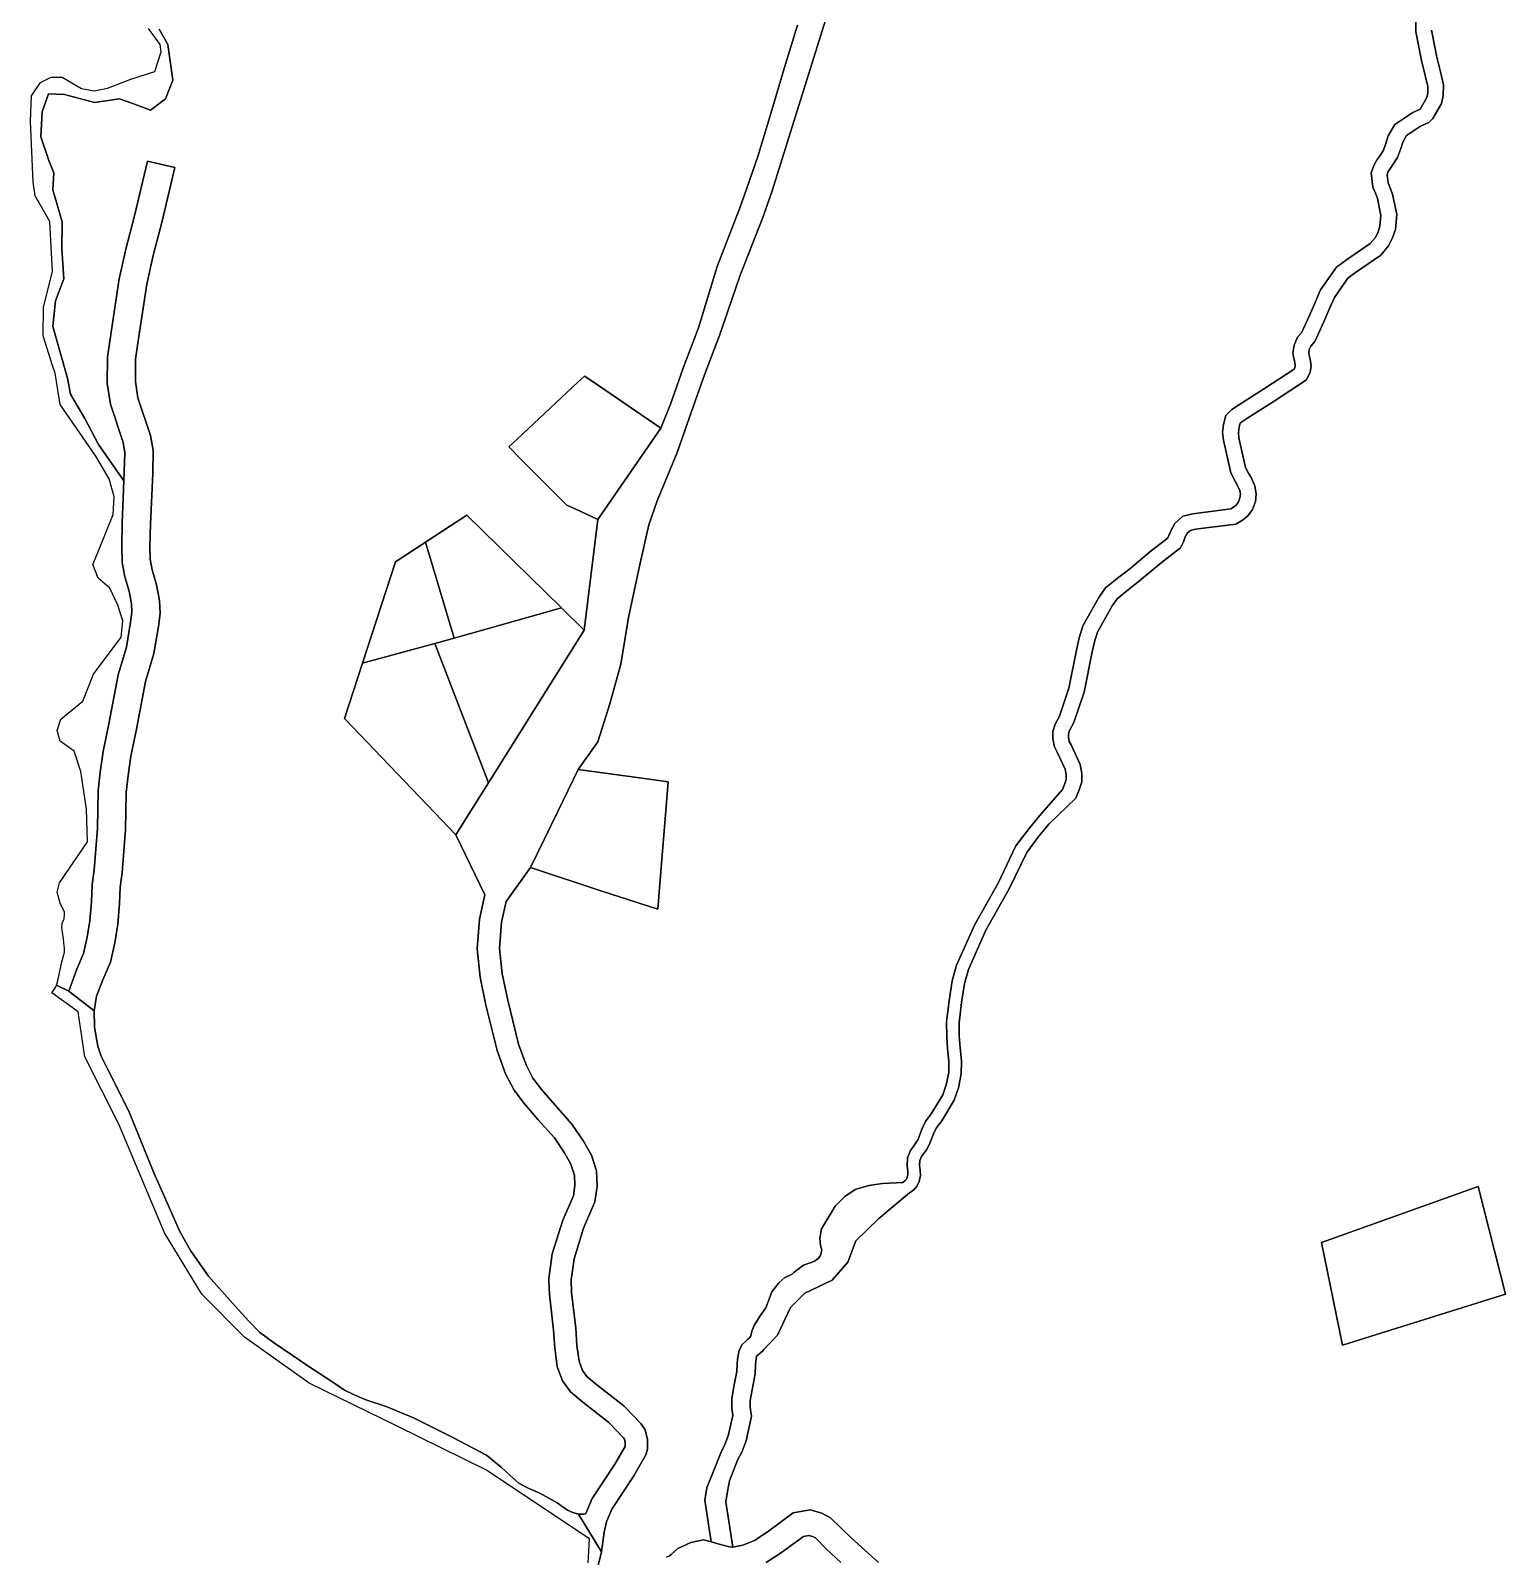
# Model space of a CAD drawing. Header units: inches. Extents: x 469561 to 471650, y 1000291 to 1003909.
# Drawn here: x 469764.4 to 470152.7, y 1002542.6 to 1002944.3 of the extents above; entities that cross this region are included whole.
import ezdxf

# ---------------------------------------------------------------- set-up
doc = ezdxf.new("R2010")
doc.units = ezdxf.units.IN
doc.header["$MEASUREMENT"] = 0
doc.layers.add('Gulele_10_08_New_Parcel', color=7, linetype='Continuous')

msp = doc.modelspace()

# ---------------------------------------------------------------- linework, layer by layer
at = {"layer": 'Gulele_10_08_New_Parcel'}
for points in [[(469983.8166, 1002979.4114), (469959.676, 1002902.1278), (469957.2073, 1002895.0942), (469951.2874, 1002879.9452), (469945.8135, 1002864.0873), (469941.8661, 1002853.6684), (469938.4695, 1002844.0398), (469934.7047, 1002833.2591), (469929.3683, 1002820.5195), (469927.1888, 1002814.224), (469924.7165, 1002803.301), (469921.821, 1002789.8054), (469919.8493, 1002777.5025), (469916.9398, 1002767.1107), (469913.745, 1002757.0615), (469908.6293, 1002749.7793), (469903.3093, 1002738.8793), (469896.0893, 1002723.9793), (469889.6395, 1002715.0067), (469888.418, 1002709.5725), (469887.9251, 1002702.6309), (469888.5878, 1002695.9992), (469890.0543, 1002689.0629), (469892.9351, 1002677.4712), (469894.8897, 1002671.9954), (469896.71, 1002668.4912), (469899.0011, 1002665.4862), (469902.5184, 1002661.3851), (469906.9808, 1002656.3953), (469910.0277, 1002651.9162), (469912.081, 1002648.2461), (469913.415, 1002644.0933), (469913.6213, 1002639.9757), (469913.0191, 1002635.9382), (469910.0514, 1002629.0799), (469907.5157, 1002620.9716), (469906.747, 1002615.4495), (469906.875, 1002612.1044), (469907.9619, 1002602.7032), (469908.2691, 1002598.1269), (469908.8292, 1002594.0176), (469909.7172, 1002591.581), (469910.8709, 1002589.969), (469913.5026, 1002587.8176), (469920.6481, 1002582.2711), (469925.1031, 1002577.571), (469926.2553, 1002575.9064), (469926.8774, 1002573.3674), (469926.8159, 1002570.8331), (469926.4374, 1002569.367), (469923.2855, 1002563.8582), (469917.4528, 1002555.0307), (469916.0407, 1002551.7426), (469915.4624, 1002549.0395), (469914.7225, 1002543.7977), (469908.7087, 1002553.7652), (469910.0226, 1002553.7428), (469910.4931, 1002553.8095), (469910.6005, 1002553.9267), (469912.2743, 1002557.8243), (469918.2922, 1002566.9314), (469920.9592, 1002571.5939), (469920.9994, 1002572.7302), (469920.8206, 1002573.4598), (469920.5399, 1002573.8655), (469916.701, 1002577.915), (469909.85, 1002583.2331), (469906.5579, 1002585.925), (469904.4854, 1002588.8213), (469903.1074, 1002592.6027), (469902.4345, 1002597.5335), (469902.1234, 1002602.171), (469901.0267, 1002611.6552), (469900.9683, 1002613.1848), (469900.8709, 1002615.7442), (469901.777, 1002622.2589), (469904.5503, 1002631.1236), (469907.3359, 1002637.5614), (469907.7382, 1002640.2634), (469907.5997, 1002643.0327), (469906.68, 1002645.8958), (469905.0373, 1002648.8305), (469902.3531, 1002652.7778), (469898.1094, 1002657.5233), (469894.4422, 1002661.7984), (469891.7424, 1002665.3404), (469889.5043, 1002669.6489), (469887.3172, 1002675.7754), (469884.342, 1002687.7499), (469882.7879, 1002695.0989), (469882.0434, 1002702.5469), (469882.6038, 1002710.4278), (469884.0248, 1002716.7505), (469876.4302, 1002732.63), (469879.9034, 1002738.1751), (469884.9998, 1002746.3116), (469910.1593, 1002786.4793), (469913.7828, 1002815.6207), (469930.4107, 1002839.6558), (469932.9394, 1002845.9812), (469936.3614, 1002855.6811), (469940.3065, 1002866.095), (469945.1929, 1002882.232), (469951.1037, 1002897.3578), (469952.93, 1002902.5611), (469955.9376, 1002911.1291), (469959.2887, 1002922.5088), (469962.8223, 1002934.375), (469966.3768, 1002945.7526)], [(469913.9161, 1002540.1971), (469914.7225, 1002543.7977), (469915.4624, 1002549.0395), (469916.0407, 1002551.7426), (469917.4528, 1002555.0307), (469923.2855, 1002563.8582), (469926.4374, 1002569.367), (469926.8159, 1002570.8331), (469926.8774, 1002573.3674), (469926.2553, 1002575.9064), (469925.1031, 1002577.571), (469920.6481, 1002582.2711), (469913.5026, 1002587.8176), (469910.8709, 1002589.969), (469909.7172, 1002591.581), (469908.8292, 1002594.0176), (469908.2691, 1002598.1269), (469907.9619, 1002602.7032), (469906.875, 1002612.1044), (469906.747, 1002615.4495), (469907.5157, 1002620.9716), (469910.0514, 1002629.0799), (469913.0191, 1002635.9382), (469913.6213, 1002639.9757), (469913.415, 1002644.0933), (469912.081, 1002648.2461), (469910.0277, 1002651.9162), (469906.9808, 1002656.3953), (469902.5184, 1002661.3851), (469899.0011, 1002665.4862), (469896.71, 1002668.4912), (469894.8897, 1002671.9954), (469892.9351, 1002677.4712), (469890.0543, 1002689.0629), (469888.5878, 1002695.9992), (469887.9251, 1002702.6309), (469888.418, 1002709.5725), (469889.6395, 1002715.0067), (469896.0893, 1002723.9793), (469914.5893, 1002717.8793), (469929.5593, 1002712.9793), (469930.4393, 1002723.9793), (469931.4993, 1002736.7793), (469932.3093, 1002746.5793), (469924.7793, 1002747.5793), (469908.6293, 1002749.7793), (469913.745, 1002757.0615), (469916.9398, 1002767.1107), (469919.8493, 1002777.5025), (469921.821, 1002789.8054), (469924.7165, 1002803.301), (469927.1888, 1002814.224), (469929.3683, 1002820.5195), (469934.7047, 1002833.2591), (469938.4695, 1002844.0398), (469941.8661, 1002853.6684), (469945.8135, 1002864.0873), (469951.2874, 1002879.9452), (469957.2073, 1002895.0942), (469959.676, 1002902.1278), (469983.8166, 1002979.4114)], [(469798.3412, 1002944.7028), (469800.5662, 1002940.6487), (469801.9355, 1002931.2845), (469799.9957, 1002926.3739), (469796.0021, 1002923.4048), (469791.0957, 1002925.2319), (469787.9008, 1002926.3739), (469781.2829, 1002925.3461), (469773.4098, 1002927.5159), (469769.188, 1002927.6301), (469767.4764, 1002922.948), (469767.1912, 1002916.3244), (469769.245, 1002910.1576), (469770.6143, 1002906.8459), (469770.272, 1002902.3921), (469772.7822, 1002893.9414), (469772.6681, 1002886.8611), (469773.1815, 1002878.9814), (469771.0136, 1002873.1573), (469770.329, 1002866.4196), (469774.1514, 1002852.8299), (469774.9501, 1002848.6046), (469778.7155, 1002842.2095), (469782.3668, 1002835.3575), (469789.024, 1002825.7944), (469788.6097, 1002814.6325), (469788.4712, 1002808.4152), (469788.5307, 1002804.3057), (469789.3127, 1002800.5519), (469790.4224, 1002796.6995), (469791.0451, 1002793.4079), (469791.1423, 1002791.1832), (469790.7825, 1002788.5368), (469789.6686, 1002782.0044), (469787.5311, 1002774.6693), (469785.0952, 1002761.8341), (469783.5245, 1002754.557), (469782.8146, 1002749.1268), (469782.2731, 1002744.2482), (469782.0524, 1002734.2652), (469781.1713, 1002723.414), (469780.6635, 1002719.4085), (469780.496, 1002714.933), (469780.0621, 1002709.9839), (469779.3608, 1002705.6068), (469778.3859, 1002701.3337), (469776.6657, 1002697.2464), (469774.4889, 1002691.4406), (469771.2792, 1002693.0147), (469771.6738, 1002694.182), (469772.6221, 1002698.7869), (469773.3461, 1002701.6609), (469773.4021, 1002702.7489), (469773.2341, 1002704.1709), (469773.1221, 1002705.3709), (469772.8991, 1002706.8499), (469772.6751, 1002708.1609), (469772.7591, 1002709.3329), (469773.3161, 1002710.4489), (469773.4281, 1002711.6479), (469773.3721, 1002712.2339), (469772.2474, 1002714.5907), (469771.4524, 1002717.4822), (469772.1028, 1002719.9399), (469779.4019, 1002730.7828), (469779.1489, 1002739.3486), (469777.7036, 1002749.2518), (469775.9692, 1002754.601), (469772.2112, 1002757.2756), (469771.4163, 1002760.0947), (469772.392, 1002763.0222), (469778.1734, 1002767.7931), (469780.9919, 1002774.8771), (469788.2909, 1002784.6357), (469788.7245, 1002788.9005), (469787.4597, 1002793.057), (469785.2917, 1002797.5387), (469782.2565, 1002800.141), (469780.8111, 1002803.7553), (469781.9674, 1002806.5022), (469786.1589, 1002816.9113), (469786.448, 1002821.5376), (469785.1472, 1002826.3085), (469781.6059, 1002832.3082), (469772.2111, 1002845.898), (469770.9103, 1002854.1386), (469770.1876, 1002856.1626), (469767.7305, 1002863.9694), (469767.8751, 1002871.4872), (469770.1876, 1002880.8844), (469769.5372, 1002894.0404), (469765.707, 1002900.8353), (469765.1289, 1002904.3773), (469764.4423, 1002920.4609), (469764.7314, 1002927.1835), (469767.0439, 1002930.6532), (469769.8624, 1002932.0267), (469772.7531, 1002932.099), (469777.8841, 1002929.0629), (469781.2084, 1002928.4847), (469784.6772, 1002929.1352), (469790.8923, 1002931.5207), (469797.1796, 1002933.5447), (469798.8417, 1002938.7493), (469798.5526, 1002940.6287), (469795.5174, 1002944.8936)], [(469966.3768, 1002945.7526), (469962.8223, 1002934.375), (469959.2887, 1002922.5088), (469955.9376, 1002911.1291), (469952.93, 1002902.5611), (469951.1037, 1002897.3578), (469945.1929, 1002882.232), (469940.3065, 1002866.095), (469936.3614, 1002855.6811), (469932.9394, 1002845.9812), (469930.4107, 1002839.6558), (469912.2708, 1002852.0137), (469910.2779, 1002853.3713), (469908.5362, 1002851.7417), (469892.5446, 1002836.7801), (469890.3267, 1002834.705), (469893.902, 1002831.1268), (469896.0663, 1002828.9607), (469899.4923, 1002825.5319), (469905.6051, 1002819.4141), (469909.1024, 1002817.7918), (469913.7828, 1002815.6207), (469910.1593, 1002786.4793), (469904.2063, 1002792.3057), (469879.2703, 1002816.7114), (469868.3989, 1002809.598), (469860.4904, 1002804.4233), (469851.8636, 1002777.7804), (469847.1333, 1002763.1712), (469870.7979, 1002738.5015), (469876.4302, 1002732.63), (469884.0248, 1002716.7505), (469882.6038, 1002710.4278), (469882.0434, 1002702.5469), (469882.7879, 1002695.0989), (469884.342, 1002687.7499), (469887.3172, 1002675.7754), (469889.5043, 1002669.6489), (469891.7424, 1002665.3404), (469894.4422, 1002661.7984), (469898.1094, 1002657.5233), (469902.3531, 1002652.7778), (469905.0373, 1002648.8305), (469906.68, 1002645.8958), (469907.5997, 1002643.0327), (469907.7382, 1002640.2634), (469907.3359, 1002637.5614), (469904.5503, 1002631.1236), (469901.777, 1002622.2589), (469900.8709, 1002615.7442), (469900.9683, 1002613.1848), (469901.0267, 1002611.6552), (469902.1234, 1002602.171), (469902.4345, 1002597.5335), (469903.1074, 1002592.6027), (469904.4854, 1002588.8213), (469906.5579, 1002585.925), (469909.85, 1002583.2331), (469916.701, 1002577.915), (469920.5399, 1002573.8655), (469920.8206, 1002573.4598), (469920.9994, 1002572.7302), (469920.9592, 1002571.5939), (469918.2922, 1002566.9314), (469912.2743, 1002557.8243), (469910.6005, 1002553.9267), (469910.4931, 1002553.8095), (469910.0226, 1002553.7428), (469908.7087, 1002553.7652), (469907.1812, 1002554.1813), (469905.7899, 1002554.7944), (469903.0402, 1002556.6982), (469898.4934, 1002559.2587), (469895.4101, 1002560.5626), (469893.0284, 1002561.9451), (469890.7147, 1002563.8899), (469888.308, 1002566.1278), (469884.4437, 1002569.2585), (469875.6268, 1002573.9037), (469865.2167, 1002579.1062), (469858.0323, 1002582.076), (469853.257, 1002583.6852), (469851.7008, 1002584.2438), (469849.2473, 1002585.3338), (469847.1308, 1002586.4157), (469844.2485, 1002588.344), (469837.9436, 1002592.4277), (469828.3913, 1002598.9), (469824.6964, 1002601.701), (469821.9296, 1002604.5156), (469818.2731, 1002608.4659), (469811.2744, 1002616.4228), (469806.573, 1002623.137), (469803.671, 1002628.3519), (469799.0721, 1002638.6792), (469796.902, 1002643.5864), (469794.4747, 1002649.6364), (469790.5244, 1002659.4215), (469787.5846, 1002665.3002), (469785.0467, 1002670.261), (469783.0409, 1002674.2957), (469782.1425, 1002676.9451), (469781.2755, 1002681.9229), (469781.1819, 1002686.2537), (469781.7717, 1002690.1274), (469783.5053, 1002694.4287), (469785.4542, 1002699.0588), (469786.6262, 1002704.1973), (469787.4079, 1002709.074), (469787.881, 1002714.4711), (469788.0435, 1002718.8045), (469788.5308, 1002722.6501), (469789.4426, 1002733.8837), (469789.6619, 1002743.7571), (469790.1584, 1002748.2404), (469790.8195, 1002753.2949), (469792.3458, 1002760.3639), (469794.7319, 1002772.9407), (469796.8893, 1002780.3425), (469798.0956, 1002787.4165), (469798.5606, 1002790.8448), (469798.4119, 1002794.261), (469797.6256, 1002798.4147), (469796.4974, 1002802.3318), (469795.9173, 1002805.1213), (469795.8688, 1002808.387), (469796.0033, 1002814.3733), (469796.642, 1002827.7385), (469796.7024, 1002833.8356), (469795.9864, 1002837.6974), (469792.7035, 1002847.6485), (469792.0521, 1002851.9721), (469792.0749, 1002857.7755), (469792.9609, 1002863.8005), (469795.0974, 1002877.5755), (469796.7065, 1002885.0659), (469798.9667, 1002893.8104), (469802.4054, 1002908.2546), (469795.2084, 1002909.9672), (469791.7873, 1002895.5926), (469789.5065, 1002886.7691), (469787.8206, 1002878.9205), (469785.6461, 1002864.9054), (469784.6802, 1002858.3305), (469784.6529, 1002851.4319), (469785.4825, 1002845.9265), (469788.8047, 1002835.8556), (469789.2986, 1002833.1923), (469789.024, 1002825.7944), (469782.3668, 1002835.3575), (469778.7155, 1002842.2095), (469774.9501, 1002848.6046), (469774.1514, 1002852.8299), (469770.329, 1002866.4196), (469771.0136, 1002873.1573), (469773.1815, 1002878.9814), (469772.6681, 1002886.8611), (469772.7822, 1002893.9414), (469770.272, 1002902.3921), (469770.6143, 1002906.8459), (469769.245, 1002910.1576), (469767.1912, 1002916.3244), (469767.4764, 1002922.948), (469769.188, 1002927.6301), (469773.4098, 1002927.5159), (469781.2829, 1002925.3461), (469787.9008, 1002926.3739), (469791.0957, 1002925.2319), (469796.0021, 1002923.4048), (469799.9957, 1002926.3739), (469801.9355, 1002931.2845), (469800.5662, 1002940.6487), (469798.3412, 1002944.7028)], [(470129.1049, 1002946.9491), (470129.1557, 1002944.0163), (470130.6291, 1002936.4721), (470131.6034, 1002932.5159), (470132.3015, 1002929.5767), (470132.249, 1002927.8261), (470131.9727, 1002926.7098), (470130.2277, 1002923.6707), (470130.1248, 1002923.5613), (470128.3174, 1002922.7658), (470123.5818, 1002919.6182), (470121.8752, 1002916.6119), (470121.178, 1002914.3561), (470120.5768, 1002912.7996), (470119.7017, 1002911.433), (470118.9775, 1002910.3869), (470118.1195, 1002908.9811), (470117.3616, 1002906.8659), (470117.775, 1002903.1199), (470118.4698, 1002901.5273), (470118.9848, 1002900.1326), (470119.9386, 1002895.663), (470119.682, 1002892.8157), (470119.1863, 1002891.3641), (470118.4592, 1002889.8867), (470117.0866, 1002888.2303), (470110.872, 1002883.9762), (470108.2189, 1002882.046), (470104.0542, 1002876.1052), (470102.6007, 1002872.7616), (470101.1378, 1002869.2889), (470099.0635, 1002864.7598), (470097.9496, 1002863.575), (470097.0562, 1002861.5183), (470096.7615, 1002859.3641), (470096.9789, 1002857.9566), (470097.2725, 1002857.015), (470097.3709, 1002856.0603), (470097.296, 1002855.5521), (470097.1118, 1002855.1509), (470089.2999, 1002850.0785), (470082.668, 1002845.8633), (470080.6719, 1002844.5861), (470079.131, 1002843.026), (470078.5225, 1002840.6398), (470078.2666, 1002838.5914), (470078.4488, 1002836.4767), (470080.3893, 1002827.9299), (470081.5309, 1002825.6526), (470082.1245, 1002824.6951), (470082.7824, 1002823.2494), (470082.9302, 1002822.2459), (470082.8292, 1002821.3022), (470082.4498, 1002820.2312), (470081.8274, 1002819.3845), (470081.1595, 1002818.8177), (470080.4102, 1002818.3967), (470070.4063, 1002817.1249), (470067.7981, 1002816.52), (470065.647, 1002814.5873), (470064.7848, 1002812.9764), (470064.1381, 1002811.3573), (470063.8483, 1002810.7676), (470062.7633, 1002809.9124), (470059.5126, 1002807.4626), (470053.8077, 1002802.6606), (470050.8973, 1002800.4339), (470047.4173, 1002797.5709), (470045.6793, 1002795.0727), (470041.4915, 1002787.6118), (470040.5348, 1002784.4928), (470039.862, 1002781.6372), (470037.8162, 1002771.1702), (470035.3409, 1002763.7991), (470034.1864, 1002761.706), (470033.56, 1002759.7861), (470033.5329, 1002757.8867), (470033.992, 1002755.7385), (470034.7246, 1002754.3943), (470036.8271, 1002749.8471), (470037.0833, 1002748.4246), (470037.0523, 1002747.1967), (470036.6246, 1002745.819), (470036.0911, 1002744.5013), (470030.0329, 1002737.5952), (470027.3056, 1002734.2677), (470023.8606, 1002729.6705), (470019.1501, 1002719.8688), (470013.0182, 1002708.9561), (470008.2383, 1002698.2617), (470007.0757, 1002694.1526), (470006.2799, 1002688.8825), (470005.5706, 1002683.3166), (470005.6235, 1002679.5488), (470005.8736, 1002676.2574), (470006.2194, 1002672.99), (470006.1632, 1002670.0169), (470005.5231, 1002666.8145), (470004.6287, 1002664.171), (470001.5746, 1002659.1673), (470000.0247, 1002657.1004), (469999.0596, 1002655.1082), (469998.4879, 1002653.4423), (469998.0711, 1002652.3807), (469997.5386, 1002651.4799), (469996.8906, 1002650.5721), (469996.0749, 1002649.5025), (469995.2979, 1002647.5245), (469995.201, 1002645.3794), (469995.3865, 1002644.0531), (469995.4113, 1002643.1842), (469995.2416, 1002642.3779), (469995.0423, 1002641.9594), (469994.7006, 1002641.5435), (469994.033, 1002641.0925), (469988.7641, 1002640.7948), (469985.1536, 1002640.2595), (469981.5507, 1002639.2143), (469978.7711, 1002637.3356), (469976.2259, 1002634.8455), (469972.6734, 1002628.818), (469972.2153, 1002626.4436), (469972.4339, 1002624.4832), (469972.7293, 1002623.2458), (469972.3695, 1002621.8609), (469971.8235, 1002621.0382), (469970.8038, 1002620.3748), (469969.7025, 1002619.9365), (469967.9006, 1002619.2585), (469965.4393, 1002617.4195), (469964.9903, 1002617.0398), (469964.4505, 1002616.6957), (469962.9826, 1002616.0421), (469961.439, 1002614.6555), (469959.5785, 1002612.251), (469957.9667, 1002608.0299), (469956.5527, 1002605.9188), (469954.9247, 1002603.4264), (469954.3477, 1002601.9034), (469954.1558, 1002601.0579), (469953.9511, 1002600.5009), (469953.6821, 1002600.1328), (469953.2737, 1002599.8065), (469952.6333, 1002599.1871), (469951.7863, 1002598.441), (469950.9553, 1002596.8799), (469950.5357, 1002594.5363), (469950.4823, 1002593.2882), (469950.3645, 1002591.2905), (469949.6282, 1002587.3132), (469949.0638, 1002584.1262), (469949.0178, 1002581.5852), (469949.285, 1002579.7239), (469948.1344, 1002574.4089), (469947.2268, 1002572.0452), (469946.1544, 1002569.9223), (469943.9036, 1002564.1735), (469942.49, 1002560.6477), (469941.9529, 1002557.4638), (469943.6602, 1002546.4176), (469941.6223, 1002546.9939), (469938.2637, 1002546.3191), (469934.8114, 1002544.7038), (469933.1152, 1002543.0967), (469932.6277, 1002542.7387), (469931.8425, 1002542.4142)], [(470133.2731, 1002944.4506), (470134.6577, 1002937.361), (470135.6122, 1002933.4856), (470136.4404, 1002929.9987), (470136.3582, 1002927.2623), (470135.8372, 1002925.1576), (470133.5632, 1002921.1969), (470132.5536, 1002920.1242), (470130.3043, 1002919.1342), (470126.6833, 1002916.7275), (470125.6832, 1002914.9656), (470125.0764, 1002913.0026), (470124.2743, 1002910.9258), (470123.135, 1002909.1464), (470122.4361, 1002908.1369), (470121.8598, 1002907.1926), (470121.5655, 1002906.3714), (470121.8057, 1002904.195), (470122.2976, 1002903.0674), (470122.9564, 1002901.2831), (470124.1022, 1002895.9139), (470123.7452, 1002891.9518), (470123.0037, 1002889.7806), (470121.9451, 1002887.6294), (470119.8933, 1002885.1535), (470113.2506, 1002880.6063), (470111.2014, 1002879.1155), (470107.6705, 1002874.0788), (470106.3924, 1002871.1389), (470104.914, 1002867.6292), (470102.5316, 1002862.4276), (470101.4463, 1002861.2731), (470101.0654, 1002860.3963), (470100.9292, 1002859.4001), (470101.0079, 1002858.8905), (470101.3328, 1002857.8485), (470101.5263, 1002855.9695), (470101.2902, 1002854.3673), (470100.3609, 1002852.3432), (470091.5292, 1002846.6085), (470084.8856, 1002842.3859), (470083.2826, 1002841.3602), (470082.8511, 1002840.9234), (470082.5829, 1002839.8715), (470082.413, 1002838.5119), (470082.5335, 1002837.1133), (470084.3005, 1002829.3309), (470085.1344, 1002827.6674), (470085.769, 1002826.6438), (470086.7778, 1002824.4271), (470087.0869, 1002822.3283), (470086.8786, 1002820.3817), (470086.1339, 1002818.2796), (470084.8645, 1002816.5526), (470083.5256, 1002815.4163), (470081.7286, 1002814.4068), (470071.1342, 1002813.0599), (470069.7645, 1002812.7423), (470068.9417, 1002812.0031), (470068.421, 1002811.0302), (470067.9175, 1002809.6969), (470067.1367, 1002808.1081), (470065.2812, 1002806.6456), (470062.0836, 1002804.2358), (470056.3901, 1002799.4434), (470053.4613, 1002797.2026), (470050.4776, 1002794.7479), (470049.1785, 1002792.8806), (470045.3047, 1002785.9791), (470044.5179, 1002783.414), (470043.8946, 1002780.7684), (470041.812, 1002770.1136), (470039.1322, 1002762.1332), (470037.9863, 1002760.0557), (470037.675, 1002759.1016), (470037.6634, 1002758.2934), (470037.9, 1002757.1863), (470038.411, 1002756.2487), (470040.7924, 1002751.0982), (470041.2169, 1002748.7414), (470041.1609, 1002746.5205), (470040.5123, 1002744.4312), (470039.6425, 1002742.2831), (470032.5758, 1002735.511), (470029.8938, 1002732.2388), (470026.6846, 1002727.9563), (470022.068, 1002718.3499), (470015.9584, 1002707.4768), (470011.3371, 1002697.1375), (470010.2958, 1002693.4569), (470009.5366, 1002688.4292), (470008.8614, 1002683.131), (470008.9097, 1002679.6966), (470009.1484, 1002676.555), (470009.5106, 1002673.1326), (470009.445, 1002669.6608), (470008.7056, 1002665.9618), (470007.6258, 1002662.7705), (470004.2992, 1002657.3203), (470002.8454, 1002655.3816), (470002.105, 1002653.8533), (470001.5745, 1002652.3075), (470001.0355, 1002650.9341), (470000.2969, 1002649.6849), (469999.5366, 1002648.6196), (469998.9674, 1002647.8734), (469998.5578, 1002646.8306), (469998.4992, 1002645.5342), (469998.6679, 1002644.3287), (469998.709, 1002642.8885), (469998.3784, 1002641.3176), (469997.8379, 1002640.1829), (469996.9375, 1002639.0867), (469995.8731, 1002638.3678), (469987.7525, 1002631.5492), (469981.7048, 1002625.7248), (469979.5938, 1002620.1289), (469975.486, 1002615.3324), (469968.2973, 1002611.9063), (469964.5317, 1002608.1376), (469961.1085, 1002600.8287), (469957.4115, 1002597.0182), (469957.2137, 1002596.7487), (469956.4794, 1002596.1624), (469955.9232, 1002595.6234), (469955.6521, 1002595.385), (469955.5933, 1002595.2743), (469955.3656, 1002594.0028), (469955.3244, 1002593.0415), (469955.1862, 1002590.7033), (469954.3984, 1002586.4498), (469953.9049, 1002583.6567), (469953.8723, 1002581.8871), (469954.2074, 1002579.5489), (469952.794, 1002573.0187), (469951.6644, 1002570.0781), (469950.5852, 1002567.9419), (469948.4656, 1002562.5272), (469947.9429, 1002559.6813), (469947.4882, 1002556.9466), (469949.3601, 1002545.0646), (469948.4247, 1002545.1785), (469945.698, 1002545.8414), (469943.6602, 1002546.4176), (469941.9529, 1002557.4638), (469942.49, 1002560.6477), (469943.9036, 1002564.1735), (469946.1544, 1002569.9223), (469947.2268, 1002572.0452), (469948.1344, 1002574.4089), (469949.285, 1002579.7239), (469949.0178, 1002581.5852), (469949.0638, 1002584.1262), (469949.6282, 1002587.3132), (469950.3645, 1002591.2905), (469950.4823, 1002593.2882), (469950.5357, 1002594.5363), (469950.9553, 1002596.8799), (469951.7863, 1002598.441), (469952.6333, 1002599.1871), (469953.2737, 1002599.8065), (469953.6821, 1002600.1328), (469953.9511, 1002600.5009), (469954.1558, 1002601.0579), (469954.3477, 1002601.9034), (469954.9247, 1002603.4264), (469956.5527, 1002605.9188), (469957.9667, 1002608.0299), (469959.5785, 1002612.251), (469961.439, 1002614.6555), (469962.9826, 1002616.0421), (469964.4505, 1002616.6957), (469964.9903, 1002617.0398), (469965.4393, 1002617.4195), (469967.9006, 1002619.2585), (469969.7025, 1002619.9365), (469970.8038, 1002620.3748), (469971.8235, 1002621.0382), (469972.3695, 1002621.8609), (469972.7293, 1002623.2458), (469972.4339, 1002624.4832), (469972.2153, 1002626.4436), (469972.6734, 1002628.818), (469976.2259, 1002634.8455), (469978.7711, 1002637.3356), (469981.5507, 1002639.2143), (469985.1536, 1002640.2595), (469988.7641, 1002640.7948), (469994.033, 1002641.0925), (469994.7006, 1002641.5435), (469995.0423, 1002641.9594), (469995.2416, 1002642.3779), (469995.4113, 1002643.1842), (469995.3865, 1002644.0531), (469995.201, 1002645.3794), (469995.2979, 1002647.5245), (469996.0749, 1002649.5025), (469996.8906, 1002650.5721), (469997.5386, 1002651.4799), (469998.0711, 1002652.3807), (469998.4879, 1002653.4423), (469999.0596, 1002655.1082), (470000.0247, 1002657.1004), (470001.5746, 1002659.1673), (470004.6287, 1002664.171), (470005.5231, 1002666.8145), (470006.1632, 1002670.0169), (470006.2194, 1002672.99), (470005.8736, 1002676.2574), (470005.6235, 1002679.5488), (470005.5706, 1002683.3166), (470006.2799, 1002688.8825), (470007.0757, 1002694.1526), (470008.2383, 1002698.2617), (470013.0182, 1002708.9561), (470019.1501, 1002719.8688), (470023.8606, 1002729.6705), (470027.3056, 1002734.2677), (470030.0329, 1002737.5952), (470036.0911, 1002744.5013), (470036.6246, 1002745.819), (470037.0523, 1002747.1967), (470037.0833, 1002748.4246), (470036.8271, 1002749.8471), (470034.7246, 1002754.3943), (470033.992, 1002755.7385), (470033.5329, 1002757.8867), (470033.56, 1002759.7861), (470034.1864, 1002761.706), (470035.3409, 1002763.7991), (470037.8162, 1002771.1702), (470039.862, 1002781.6372), (470040.5348, 1002784.4928), (470041.4915, 1002787.6118), (470045.6793, 1002795.0727), (470047.4173, 1002797.5709), (470050.8973, 1002800.4339), (470053.8077, 1002802.6606), (470059.5126, 1002807.4626), (470062.7633, 1002809.9124), (470063.8483, 1002810.7676), (470064.1381, 1002811.3573), (470064.7848, 1002812.9764), (470065.647, 1002814.5873), (470067.7981, 1002816.52), (470070.4063, 1002817.1249), (470080.4102, 1002818.3967), (470081.1595, 1002818.8177), (470081.8274, 1002819.3845), (470082.4498, 1002820.2312), (470082.8292, 1002821.3022), (470082.9302, 1002822.2459), (470082.7824, 1002823.2494), (470082.1245, 1002824.6951), (470081.5309, 1002825.6526), (470080.3893, 1002827.9299), (470078.4488, 1002836.4767), (470078.2666, 1002838.5914), (470078.5225, 1002840.6398), (470079.131, 1002843.026), (470080.6719, 1002844.5861), (470082.668, 1002845.8633), (470089.2999, 1002850.0785), (470097.1118, 1002855.1509), (470097.296, 1002855.5521), (470097.3709, 1002856.0603), (470097.2725, 1002857.015), (470096.9789, 1002857.9566), (470096.7615, 1002859.3641), (470097.0562, 1002861.5183), (470097.9496, 1002863.575), (470099.0635, 1002864.7598), (470101.1378, 1002869.2889), (470102.6007, 1002872.7616), (470104.0542, 1002876.1052), (470108.2189, 1002882.046), (470110.872, 1002883.9762), (470117.0866, 1002888.2303), (470118.4592, 1002889.8867), (470119.1863, 1002891.3641), (470119.682, 1002892.8157), (470119.9386, 1002895.663), (470118.9848, 1002900.1326), (470118.4698, 1002901.5273), (470117.775, 1002903.1199), (470117.3616, 1002906.8659), (470118.1195, 1002908.9811), (470118.9775, 1002910.3869), (470119.7017, 1002911.433), (470120.5768, 1002912.7996), (470121.178, 1002914.3561), (470121.8752, 1002916.6119), (470123.5818, 1002919.6182), (470128.3174, 1002922.7658), (470130.1248, 1002923.5613), (470130.2277, 1002923.6707), (470131.9727, 1002926.7098), (470132.249, 1002927.8261), (470132.3015, 1002929.5767), (470131.6034, 1002932.5159), (470130.6291, 1002936.4721), (470129.1557, 1002944.0163), (470129.1049, 1002946.9491)], [(469987.6935, 1002541.0261), (469980.459, 1002547.4998), (469975.04, 1002552.7926), (469972.7829, 1002554.0383), (469969.6909, 1002554.8601), (469965.2338, 1002554.1176), (469958.3633, 1002548.995), (469955.037, 1002546.8205), (469951.9975, 1002545.5751), (469949.3601, 1002545.0646), (469947.4882, 1002556.9466), (469947.9429, 1002559.6813), (469948.4656, 1002562.5272), (469950.5852, 1002567.9419), (469951.6644, 1002570.0781), (469952.794, 1002573.0187), (469954.2074, 1002579.5489), (469953.8723, 1002581.8871), (469953.9049, 1002583.6567), (469954.3984, 1002586.4498), (469955.1862, 1002590.7033), (469955.3244, 1002593.0415), (469955.3656, 1002594.0028), (469955.5933, 1002595.2743), (469955.6521, 1002595.385), (469955.9232, 1002595.6234), (469956.4794, 1002596.1624), (469957.2137, 1002596.7487), (469957.4115, 1002597.0182), (469961.1085, 1002600.8287), (469964.5317, 1002608.1376), (469968.2973, 1002611.9063), (469975.486, 1002615.3324), (469979.5938, 1002620.1289), (469981.7048, 1002625.7248), (469987.7525, 1002631.5492), (469995.8731, 1002638.3678), (469996.9375, 1002639.0867), (469997.8379, 1002640.1829), (469998.3784, 1002641.3176), (469998.709, 1002642.8885), (469998.6679, 1002644.3287), (469998.4992, 1002645.5342), (469998.5578, 1002646.8306), (469998.9674, 1002647.8734), (469999.5366, 1002648.6196), (470000.2969, 1002649.6849), (470001.0355, 1002650.9341), (470001.5745, 1002652.3075), (470002.105, 1002653.8533), (470002.8454, 1002655.3816), (470004.2992, 1002657.3203), (470007.6258, 1002662.7705), (470008.7056, 1002665.9618), (470009.445, 1002669.6608), (470009.5106, 1002673.1326), (470009.1484, 1002676.555), (470008.9097, 1002679.6966), (470008.8614, 1002683.131), (470009.5366, 1002688.4292), (470010.2958, 1002693.4569), (470011.3371, 1002697.1375), (470015.9584, 1002707.4768), (470022.068, 1002718.3499), (470026.6846, 1002727.9563), (470029.8938, 1002732.2388), (470032.5758, 1002735.511), (470039.6425, 1002742.2831), (470040.5123, 1002744.4312), (470041.1609, 1002746.5205), (470041.2169, 1002748.7414), (470040.7924, 1002751.0982), (470038.411, 1002756.2487), (470037.9, 1002757.1863), (470037.6634, 1002758.2934), (470037.675, 1002759.1016), (470037.9863, 1002760.0557), (470039.1322, 1002762.1332), (470041.812, 1002770.1136), (470043.8946, 1002780.7684), (470044.5179, 1002783.414), (470045.3047, 1002785.9791), (470049.1785, 1002792.8806), (470050.4776, 1002794.7479), (470053.4613, 1002797.2026), (470056.3901, 1002799.4434), (470062.0836, 1002804.2358), (470065.2812, 1002806.6456), (470067.1367, 1002808.1081), (470067.9175, 1002809.6969), (470068.421, 1002811.0302), (470068.9417, 1002812.0031), (470069.7645, 1002812.7423), (470071.1342, 1002813.0599), (470081.7286, 1002814.4068), (470083.5256, 1002815.4163), (470084.8645, 1002816.5526), (470086.1339, 1002818.2796), (470086.8786, 1002820.3817), (470087.0869, 1002822.3283), (470086.7778, 1002824.4271), (470085.769, 1002826.6438), (470085.1344, 1002827.6674), (470084.3005, 1002829.3309), (470082.5335, 1002837.1133), (470082.413, 1002838.5119), (470082.5829, 1002839.8715), (470082.8511, 1002840.9234), (470083.2826, 1002841.3602), (470084.8856, 1002842.3859), (470091.5292, 1002846.6085), (470100.3609, 1002852.3432), (470101.2902, 1002854.3673), (470101.5263, 1002855.9695), (470101.3328, 1002857.8485), (470101.0079, 1002858.8905), (470100.9292, 1002859.4001), (470101.0654, 1002860.3963), (470101.4463, 1002861.2731), (470102.5316, 1002862.4276), (470104.914, 1002867.6292), (470106.3924, 1002871.1389), (470107.6705, 1002874.0788), (470111.2014, 1002879.1155), (470113.2506, 1002880.6063), (470119.8933, 1002885.1535), (470121.9451, 1002887.6294), (470123.0037, 1002889.7806), (470123.7452, 1002891.9518), (470124.1022, 1002895.9139), (470122.9564, 1002901.2831), (470122.2976, 1002903.0674), (470121.8057, 1002904.195), (470121.5655, 1002906.3714), (470121.8598, 1002907.1926), (470122.4361, 1002908.1369), (470123.135, 1002909.1464), (470124.2743, 1002910.9258), (470125.0764, 1002913.0026), (470125.6832, 1002914.9656), (470126.6833, 1002916.7275), (470130.3043, 1002919.1342), (470132.5536, 1002920.1242), (470133.5632, 1002921.1969), (470135.8372, 1002925.1576), (470136.3582, 1002927.2623), (470136.4404, 1002929.9987), (470135.6122, 1002933.4856), (470134.6577, 1002937.361), (470133.2731, 1002944.4506)], [(469911.2224, 1002540.9696), (469911.6199, 1002547.2224), (469884.3024, 1002565.4387), (469860.9596, 1002576.9322), (469837.8337, 1002588.2089), (469820.7784, 1002600.3531), (469809.5045, 1002611.6298), (469799.676, 1002627.822), (469787.6794, 1002656.4475), (469778.7181, 1002674.1577), (469776.9836, 1002686.0127), (469770.0841, 1002691.0299), (469771.0611, 1002692.3699), (469771.2792, 1002693.0147), (469774.4889, 1002691.4406), (469781.1819, 1002686.2537), (469781.2755, 1002681.9229), (469782.1425, 1002676.9451), (469783.0409, 1002674.2957), (469785.0467, 1002670.261), (469787.5846, 1002665.3002), (469790.5244, 1002659.4215), (469794.4747, 1002649.6364), (469796.902, 1002643.5864), (469799.0721, 1002638.6792), (469803.671, 1002628.3519), (469806.573, 1002623.137), (469811.2744, 1002616.4228), (469818.2731, 1002608.4659), (469821.9296, 1002604.5156), (469824.6964, 1002601.701), (469828.3913, 1002598.9), (469837.9436, 1002592.4277), (469844.2485, 1002588.344), (469847.1308, 1002586.4157), (469849.2473, 1002585.3338), (469851.7008, 1002584.2438), (469853.257, 1002583.6852), (469858.0323, 1002582.076), (469865.2167, 1002579.1062), (469875.6268, 1002573.9037), (469884.4437, 1002569.2585), (469888.308, 1002566.1278), (469890.7147, 1002563.8899), (469893.0284, 1002561.9451), (469895.4101, 1002560.5626), (469898.4934, 1002559.2587), (469903.0402, 1002556.6982), (469905.7899, 1002554.7944), (469907.1812, 1002554.1813), (469908.7087, 1002553.7652), (469914.7225, 1002543.7977), (469913.9161, 1002540.1971)], [(470109.8131, 1002598.2266), (470152.7184, 1002611.6554), (470145.5676, 1002639.9726), (470104.2676, 1002625.2301), (470109.8131, 1002598.2266)], [(469931.8425, 1002542.4142), (469932.6277, 1002542.7387), (469933.1152, 1002543.0967), (469934.8114, 1002544.7038), (469938.2637, 1002546.3191), (469941.6223, 1002546.9939), (469943.6602, 1002546.4176), (469945.698, 1002545.8414), (469948.4247, 1002545.1785), (469949.3601, 1002545.0646), (469951.9975, 1002545.5751), (469955.037, 1002546.8205), (469958.3633, 1002548.995), (469965.2338, 1002554.1176), (469969.6909, 1002554.8601), (469972.7829, 1002554.0383), (469975.04, 1002552.7926), (469980.459, 1002547.4998), (469987.6935, 1002541.0261)], [(469977.7578, 1002540.9822), (469973.926, 1002544.5947), (469971.0545, 1002547.4905), (469970.3162, 1002547.8976), (469969.3728, 1002548.1486), (469967.8838, 1002547.9003), (469962.1268, 1002543.608), (469958.1066, 1002540.9806)], [(469958.1066, 1002540.9806), (469962.1268, 1002543.608), (469967.8838, 1002547.9003), (469969.3728, 1002548.1486), (469970.3162, 1002547.8976), (469971.0545, 1002547.4905), (469973.926, 1002544.5947), (469977.7578, 1002540.9822)]]:
    msp.add_lwpolyline(points, dxfattribs=at)
for points in [[(469774.4889, 1002691.4406), (469776.6657, 1002697.2464), (469778.3859, 1002701.3337), (469779.3608, 1002705.6068), (469780.0621, 1002709.9839), (469780.496, 1002714.933), (469780.6635, 1002719.4085), (469781.1713, 1002723.414), (469782.0524, 1002734.2652), (469782.2731, 1002744.2482), (469782.8146, 1002749.1268), (469783.5245, 1002754.557), (469785.0952, 1002761.8341), (469787.5311, 1002774.6693), (469789.6686, 1002782.0044), (469790.7825, 1002788.5368), (469791.1423, 1002791.1832), (469791.0451, 1002793.4079), (469790.4224, 1002796.6995), (469789.3127, 1002800.5519), (469788.5307, 1002804.3057), (469788.4712, 1002808.4152), (469788.6097, 1002814.6325), (469789.024, 1002825.7944), (469789.2986, 1002833.1923), (469788.8047, 1002835.8556), (469785.4825, 1002845.9265), (469784.6529, 1002851.4319), (469784.6802, 1002858.3305), (469785.6461, 1002864.9054), (469787.8206, 1002878.9205), (469789.5065, 1002886.7691), (469791.7873, 1002895.5926), (469795.2084, 1002909.9672), (469802.4054, 1002908.2546), (469798.9667, 1002893.8104), (469796.7065, 1002885.0659), (469795.0974, 1002877.5755), (469792.9609, 1002863.8005), (469792.0749, 1002857.7755), (469792.0521, 1002851.9721), (469792.7035, 1002847.6485), (469795.9864, 1002837.6974), (469796.7024, 1002833.8356), (469796.642, 1002827.7385), (469796.0033, 1002814.3733), (469795.8688, 1002808.387), (469795.9173, 1002805.1213), (469796.4974, 1002802.3318), (469797.6256, 1002798.4147), (469798.4119, 1002794.261), (469798.5606, 1002790.8448), (469798.0956, 1002787.4165), (469796.8893, 1002780.3425), (469794.7319, 1002772.9407), (469792.3458, 1002760.3639), (469790.8195, 1002753.2949), (469790.1584, 1002748.2404), (469789.6619, 1002743.7571), (469789.4426, 1002733.8837), (469788.5308, 1002722.6501), (469788.0435, 1002718.8045), (469787.881, 1002714.4711), (469787.4079, 1002709.074), (469786.6262, 1002704.1973), (469785.4542, 1002699.0588), (469783.5053, 1002694.4287), (469781.7717, 1002690.1274), (469781.1819, 1002686.2537)], [(469890.3267, 1002834.705), (469892.5446, 1002836.7801), (469908.5362, 1002851.7417), (469910.2779, 1002853.3713), (469912.2708, 1002852.0137), (469930.4107, 1002839.6558), (469913.7828, 1002815.6207), (469909.1024, 1002817.7918), (469905.6051, 1002819.4141), (469899.4923, 1002825.5319), (469896.0663, 1002828.9607), (469893.902, 1002831.1268)], [(469868.3989, 1002809.598), (469879.2703, 1002816.7114), (469904.2063, 1002792.3057), (469875.9425, 1002784.3587)], [(469851.8636, 1002777.7804), (469860.4904, 1002804.4233), (469868.3989, 1002809.598), (469875.9425, 1002784.3587), (469870.9114, 1002782.9842)], [(469870.9114, 1002782.9842), (469875.9425, 1002784.3587), (469904.2063, 1002792.3057), (469910.1593, 1002786.4793), (469884.9998, 1002746.3116)], [(469847.1333, 1002763.1712), (469851.8636, 1002777.7804), (469870.9114, 1002782.9842), (469884.9998, 1002746.3116), (469879.9034, 1002738.1751), (469876.4302, 1002732.63), (469870.7979, 1002738.5015)], [(469896.0893, 1002723.9793), (469903.3093, 1002738.8793), (469908.6293, 1002749.7793), (469924.7793, 1002747.5793), (469932.3093, 1002746.5793), (469931.4993, 1002736.7793), (469930.4393, 1002723.9793), (469929.5593, 1002712.9793), (469914.5893, 1002717.8793)], [(470104.2676, 1002625.2301), (470145.5676, 1002639.9726), (470152.7184, 1002611.6554), (470109.8131, 1002598.2266)]]:
    msp.add_lwpolyline(points, close=True, dxfattribs=at)

doc.saveas('drawing.dxf')
